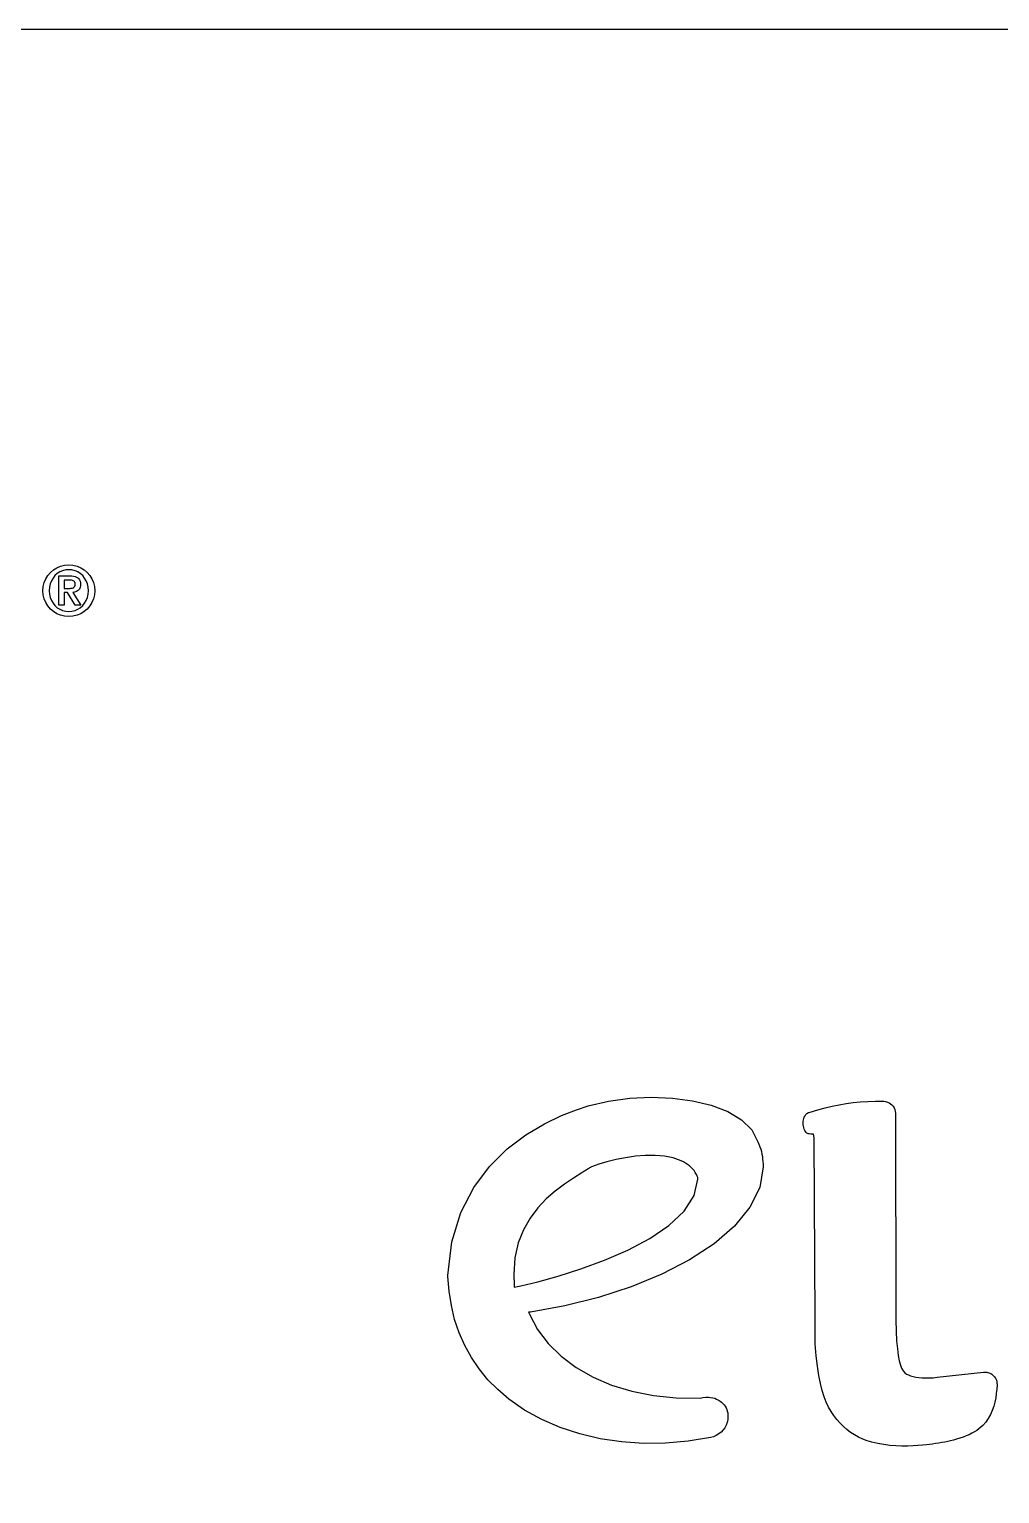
# Model space of a CAD drawing. Header units: inches. Extents: x 0.6 to 61.5, y 0.9 to 41.7.
# Drawn here: x 3.851 to 4.534, y 36.108 to 37.138 of the extents above; entities that cross this region are included whole.
import ezdxf

# ---------------------------------------------------------------- set-up
doc = ezdxf.new("R2010")
doc.units = ezdxf.units.IN
doc.header["$MEASUREMENT"] = 0
doc.layers.add('ARTWORK', color=2, linetype='Continuous')

msp = doc.modelspace()

# ---------------------------------------------------------------- linework, layer by layer
at = {"layer": 'ARTWORK'}
for points in [[(3.0834, 37.1385), (7.2134, 37.1385), (7.2134, 35.2065), (3.0834, 35.2065), (3.0834, 37.1385)], [(3.8603, 36.7434), (3.8603, 36.7434), (3.8605, 36.7464), (3.8612, 36.7492), (3.8623, 36.7518), (3.8638, 36.7542), (3.8656, 36.7563), (3.8677, 36.7581), (3.8701, 36.7596), (3.8727, 36.7607), (3.8755, 36.7614), (3.8785, 36.7617), (3.8785, 36.7617), (3.8814, 36.7614), (3.8843, 36.7607), (3.8869, 36.7596), (3.8893, 36.7581), (3.8914, 36.7563), (3.8932, 36.7542), (3.8947, 36.7518), (3.8958, 36.7492), (3.8965, 36.7464), (3.8967, 36.7434), (3.8967, 36.7434), (3.8965, 36.7405), (3.8958, 36.7377), (3.8947, 36.7351), (3.8932, 36.7327), (3.8914, 36.7305), (3.8893, 36.7287), (3.8869, 36.7272), (3.8843, 36.7261), (3.8814, 36.7254), (3.8785, 36.7252), (3.8785, 36.7252), (3.8755, 36.7254), (3.8727, 36.7261), (3.8701, 36.7272), (3.8677, 36.7287), (3.8656, 36.7305), (3.8638, 36.7327), (3.8623, 36.7351), (3.8612, 36.7377), (3.8605, 36.7405), (3.8603, 36.7434), (3.8603, 36.7434)], [(3.8923, 36.7434), (3.8923, 36.7434), (3.8921, 36.7459), (3.8916, 36.7482), (3.8908, 36.7504), (3.8896, 36.7523), (3.8883, 36.754), (3.8866, 36.7554), (3.8848, 36.7566), (3.8829, 36.7574), (3.8807, 36.758), (3.8785, 36.7581), (3.8785, 36.7581), (3.8763, 36.758), (3.8741, 36.7574), (3.8722, 36.7566), (3.8703, 36.7554), (3.8687, 36.754), (3.8674, 36.7523), (3.8662, 36.7504), (3.8654, 36.7482), (3.8649, 36.7459), (3.8647, 36.7434), (3.8647, 36.7434), (3.8649, 36.741), (3.8654, 36.7386), (3.8662, 36.7365), (3.8674, 36.7346), (3.8687, 36.7329), (3.8703, 36.7314), (3.8722, 36.7303), (3.8741, 36.7294), (3.8763, 36.7289), (3.8785, 36.7287), (3.8785, 36.7287), (3.8807, 36.7289), (3.8829, 36.7294), (3.8848, 36.7303), (3.8866, 36.7314), (3.8883, 36.7329), (3.8896, 36.7346), (3.8908, 36.7365), (3.8916, 36.7386), (3.8921, 36.741), (3.8923, 36.7434)], [(3.8715, 36.7538), (3.8791, 36.7538), (3.8791, 36.7538), (3.8806, 36.7538), (3.8818, 36.7536), (3.883, 36.7534), (3.884, 36.753), (3.8848, 36.7524), (3.8855, 36.7518), (3.8861, 36.751), (3.8865, 36.7501), (3.8867, 36.749), (3.8868, 36.7478), (3.8868, 36.7478), (3.8867, 36.7468), (3.8865, 36.7459), (3.8863, 36.7451), (3.8859, 36.7444), (3.8854, 36.7438), (3.8847, 36.7433), (3.884, 36.7429), (3.8832, 36.7426), (3.8824, 36.7424), (3.8814, 36.7422), (3.8869, 36.7332), (3.883, 36.7332), (3.8776, 36.7421), (3.8753, 36.7421), (3.8753, 36.7332), (3.8715, 36.7332), (3.8715, 36.7538)], [(3.8753, 36.745), (3.8787, 36.745), (3.8787, 36.745), (3.8794, 36.745), (3.88, 36.7451), (3.8806, 36.7451), (3.8812, 36.7453), (3.8817, 36.7455), (3.8821, 36.7458), (3.8825, 36.7462), (3.8827, 36.7467), (3.8829, 36.7473), (3.883, 36.7481), (3.883, 36.7481), (3.8829, 36.7487), (3.8827, 36.7493), (3.8824, 36.7498), (3.882, 36.7501), (3.8816, 36.7504), (3.8811, 36.7506), (3.8805, 36.7508), (3.8799, 36.7509), (3.8794, 36.7509), (3.8788, 36.7509), (3.8753, 36.7509), (3.8753, 36.745)], [(4.2034, 36.2358), (4.202, 36.2356), (4.2026, 36.2344), (4.2026, 36.2344), (4.2083, 36.2236), (4.2158, 36.2136), (4.2249, 36.2047), (4.2355, 36.1968), (4.2474, 36.19), (4.2605, 36.1844), (4.2747, 36.1801), (4.2899, 36.177), (4.3059, 36.1754), (4.3227, 36.1751), (4.3227, 36.1751), (4.3248, 36.1756), (4.3268, 36.1758), (4.3286, 36.1759), (4.3302, 36.1757), (4.3317, 36.1755), (4.3331, 36.1751), (4.3343, 36.1746), (4.3353, 36.1741), (4.3362, 36.1736), (4.3369, 36.1731), (4.3369, 36.1731), (4.3379, 36.1723), (4.3388, 36.1714), (4.3397, 36.1705), (4.3404, 36.1695), (4.341, 36.1684), (4.3415, 36.1672), (4.3419, 36.166), (4.3422, 36.1648), (4.3424, 36.1635), (4.3424, 36.1622), (4.3424, 36.1622), (4.3423, 36.1601), (4.3418, 36.1581), (4.3411, 36.1562), (4.3402, 36.1544), (4.339, 36.1528), (4.3376, 36.1513), (4.3359, 36.15), (4.3341, 36.1489), (4.3322, 36.1481), (4.3301, 36.1475), (4.3301, 36.1475), (4.3143, 36.1449), (4.2985, 36.1435), (4.2829, 36.1433), (4.2675, 36.1444), (4.2525, 36.1466), (4.2381, 36.15), (4.2243, 36.1545), (4.2113, 36.1601), (4.1991, 36.1668), (4.1881, 36.1746), (4.1881, 36.1746), (4.1804, 36.1812), (4.1735, 36.1882), (4.1673, 36.1958), (4.1618, 36.2038), (4.1571, 36.2123), (4.1532, 36.2212), (4.15, 36.2305), (4.1477, 36.2403), (4.1461, 36.2504), (4.1453, 36.2608), (4.1453, 36.2614), (4.1453, 36.2614), (4.1481, 36.2852), (4.1544, 36.3059), (4.1635, 36.3235), (4.1746, 36.3383), (4.1871, 36.3506), (4.2002, 36.3605), (4.2132, 36.3682), (4.2253, 36.374), (4.2358, 36.3781), (4.244, 36.3808), (4.244, 36.3808), (4.2583, 36.3841), (4.2733, 36.3862), (4.2884, 36.3869), (4.3033, 36.3864), (4.3175, 36.3845), (4.3306, 36.3813), (4.3422, 36.3769), (4.3518, 36.3711), (4.3591, 36.364), (4.3635, 36.3556), (4.3635, 36.3556), (4.3642, 36.3539), (4.3648, 36.3521), (4.3654, 36.3504), (4.3659, 36.3487), (4.3662, 36.3469), (4.3666, 36.3452), (4.3668, 36.3434), (4.367, 36.3417), (4.3671, 36.3399), (4.3672, 36.3381), (4.3672, 36.3381), (4.3647, 36.3235), (4.3578, 36.3095), (4.347, 36.2962), (4.3327, 36.2839), (4.3154, 36.2725), (4.2958, 36.2624), (4.2742, 36.2535), (4.2513, 36.246), (4.2275, 36.2401), (4.2034, 36.2358)], [(4.5318, 36.1845), (4.5318, 36.1845), (4.5315, 36.1815), (4.5312, 36.1785), (4.5308, 36.1754), (4.5302, 36.1724), (4.5294, 36.1695), (4.5284, 36.1666), (4.5271, 36.1637), (4.5256, 36.161), (4.5238, 36.1584), (4.5217, 36.156), (4.5217, 36.156), (4.5204, 36.1547), (4.519, 36.1536), (4.5175, 36.1525), (4.5158, 36.1514), (4.5141, 36.1505), (4.5122, 36.1495), (4.5101, 36.1486), (4.5079, 36.1478), (4.5056, 36.147), (4.5031, 36.1463), (4.5031, 36.1463), (4.5011, 36.1457), (4.4991, 36.1452), (4.497, 36.1448), (4.4949, 36.1443), (4.4928, 36.1439), (4.4907, 36.1435), (4.4885, 36.1432), (4.4864, 36.1429), (4.4842, 36.1426), (4.482, 36.1423), (4.482, 36.1423), (4.4792, 36.1421), (4.4761, 36.1418), (4.4726, 36.1416), (4.4688, 36.1415), (4.4648, 36.1415), (4.4606, 36.1417), (4.4564, 36.142), (4.4521, 36.1425), (4.4478, 36.1432), (4.4436, 36.1442), (4.4436, 36.1442), (4.4403, 36.1452), (4.4372, 36.1464), (4.4342, 36.1478), (4.4314, 36.1494), (4.4287, 36.1511), (4.4261, 36.1531), (4.4236, 36.1552), (4.4213, 36.1576), (4.419, 36.1602), (4.4169, 36.163), (4.4169, 36.163), (4.4149, 36.1658), (4.4131, 36.1689), (4.4115, 36.1723), (4.41, 36.1762), (4.4086, 36.1805), (4.4074, 36.1855), (4.4063, 36.1912), (4.4053, 36.1977), (4.4045, 36.2051), (4.4038, 36.2135), (4.4038, 36.2141), (4.4038, 36.23), (4.403, 36.3585), (4.4026, 36.3609), (4.4017, 36.3609), (4.4017, 36.3609), (4.4006, 36.3609), (4.3996, 36.3611), (4.3988, 36.3613), (4.398, 36.3617), (4.3974, 36.3622), (4.3969, 36.3628), (4.3964, 36.3635), (4.3961, 36.3645), (4.3958, 36.3655), (4.3956, 36.3668), (4.3954, 36.3674), (4.3954, 36.3674), (4.3954, 36.3675), (4.3954, 36.3676), (4.3954, 36.3677), (4.3953, 36.3679), (4.3953, 36.368), (4.3953, 36.3681), (4.3953, 36.3682), (4.3953, 36.3683), (4.3953, 36.3684), (4.3953, 36.3685), (4.3953, 36.3685), (4.3953, 36.3692), (4.3954, 36.3701), (4.3955, 36.3711), (4.3958, 36.372), (4.3961, 36.3729), (4.3966, 36.3739), (4.3972, 36.3747), (4.398, 36.3754), (4.399, 36.3761), (4.4002, 36.3765), (4.4002, 36.3765), (4.4056, 36.3781), (4.4108, 36.3794), (4.4158, 36.3806), (4.4207, 36.3817), (4.4256, 36.3825), (4.4305, 36.3832), (4.4355, 36.3837), (4.4407, 36.384), (4.4462, 36.3841), (4.452, 36.3841), (4.452, 36.3841), (4.4533, 36.3839), (4.4546, 36.3836), (4.4558, 36.3831), (4.4568, 36.3824), (4.4578, 36.3815), (4.4586, 36.3806), (4.4593, 36.3795), (4.4598, 36.3783), (4.4601, 36.377), (4.4602, 36.3757), (4.4606, 36.2302), (4.4606, 36.2302), (4.4608, 36.2223), (4.4611, 36.2156), (4.4616, 36.21), (4.4622, 36.2053), (4.4629, 36.2015), (4.4637, 36.1985), (4.4646, 36.1962), (4.4657, 36.1944), (4.4668, 36.1931), (4.468, 36.1922), (4.468, 36.1922), (4.4694, 36.1915), (4.4709, 36.1909), (4.4727, 36.1904), (4.4747, 36.19), (4.4768, 36.1897), (4.4791, 36.1895), (4.4816, 36.1895), (4.4841, 36.1895), (4.4868, 36.1896), (4.4896, 36.1899), (4.5223, 36.1935), (4.5223, 36.1935), (4.523, 36.1936), (4.5238, 36.1935), (4.5245, 36.1935), (4.5253, 36.1933), (4.526, 36.1931), (4.5267, 36.1929), (4.5273, 36.1925), (4.528, 36.1922), (4.5286, 36.1917), (4.5291, 36.1912), (4.5291, 36.1912), (4.5296, 36.1907), (4.53, 36.1902), (4.5304, 36.1896), (4.5308, 36.1891), (4.5311, 36.1884), (4.5313, 36.1878), (4.5315, 36.1872), (4.5317, 36.1865), (4.5317, 36.1858), (4.5318, 36.1851), (4.5318, 36.1845)], [(4.1967, 36.2543), (4.1967, 36.2543), (4.2086, 36.257), (4.2229, 36.261), (4.2388, 36.2661), (4.2555, 36.2722), (4.2719, 36.2794), (4.2873, 36.2876), (4.3008, 36.2968), (4.3116, 36.3068), (4.3186, 36.3177), (4.3212, 36.3293), (4.3212, 36.3304), (4.3208, 36.3313), (4.3208, 36.3313), (4.3202, 36.3327), (4.3194, 36.334), (4.3185, 36.3353), (4.3175, 36.3365), (4.3164, 36.3376), (4.3153, 36.3387), (4.314, 36.3397), (4.3126, 36.3406), (4.3111, 36.3414), (4.3095, 36.3422), (4.3095, 36.3422), (4.3039, 36.3442), (4.2977, 36.3454), (4.2911, 36.346), (4.2842, 36.3459), (4.2772, 36.3454), (4.2703, 36.3444), (4.2636, 36.3431), (4.2572, 36.3415), (4.2514, 36.3398), (4.2463, 36.338), (4.2458, 36.3378), (4.2456, 36.3376), (4.2456, 36.3376), (4.245, 36.3372), (4.2445, 36.3368), (4.2439, 36.3365), (4.2433, 36.3361), (4.2427, 36.3357), (4.2421, 36.3353), (4.2415, 36.3349), (4.2409, 36.3346), (4.2402, 36.3342), (4.2396, 36.3338), (4.2396, 36.3338), (4.2336, 36.33), (4.2273, 36.3257), (4.2208, 36.3209), (4.2145, 36.3154), (4.2085, 36.3091), (4.2031, 36.3019), (4.1984, 36.2937), (4.1948, 36.2845), (4.1925, 36.274), (4.1917, 36.2623), (4.1917, 36.2623), (4.1917, 36.2618), (4.1917, 36.2614), (4.1917, 36.261), (4.1917, 36.2606), (4.1917, 36.2602), (4.1917, 36.2597), (4.1917, 36.2593), (4.1917, 36.2589), (4.1918, 36.2585), (4.1918, 36.258), (4.192, 36.2533), (4.1967, 36.2543)]]:
    msp.add_lwpolyline(points, dxfattribs=at)

doc.saveas('drawing.dxf')
